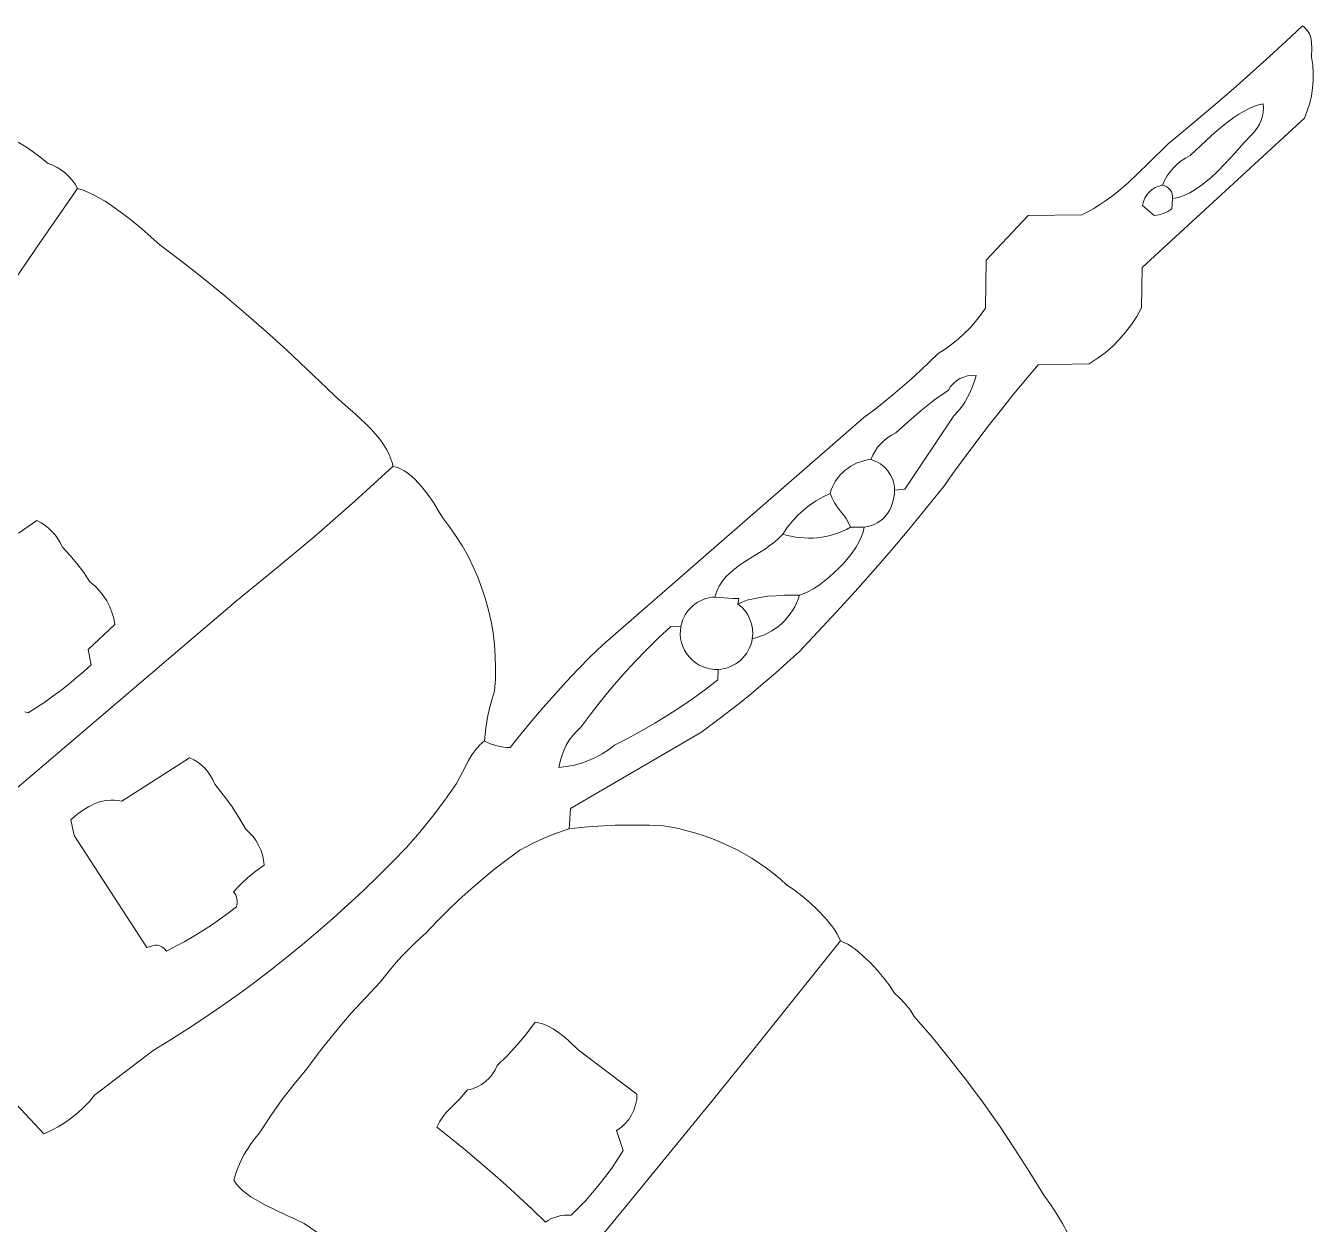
# Model space of a CAD drawing. Header units: inches. Extents: x 37.2 to 70.6, y 17.4 to 61.6.
# Drawn here: x 57.75 to 70.08, y 40.1 to 51.58 of the extents above; entities that cross this region are included whole.
import ezdxf

# ---------------------------------------------------------------- set-up
doc = ezdxf.new("R2010")
doc.units = ezdxf.units.IN
doc.header["$MEASUREMENT"] = 0
doc.layers.add('10_CLOSED_AREAS', color=7, linetype='CONTINUOUS', lineweight=18)

msp = doc.modelspace()

# ---------------------------------------------------------------- linework, layer by layer
at = {"layer": '10_CLOSED_AREAS'}
for points in [[(60.584, 39.989), (60.413, 40.105), (60.333, 40.145), (60.241, 40.187), (60.142, 40.233), (60.042, 40.282), (59.946, 40.335), (59.901, 40.363), (59.86, 40.393), (59.822, 40.423), (59.789, 40.455), (59.761, 40.488), (59.738, 40.523), (59.758, 40.585), (59.78, 40.646), (59.806, 40.705), (59.836, 40.763), (59.869, 40.819), (59.905, 40.873), (59.944, 40.925), (59.986, 40.974), (60.09, 41.134), (60.2, 41.29), (60.316, 41.442), (60.437, 41.589), (60.518, 41.698), (60.602, 41.806), (60.687, 41.912), (60.774, 42.017), (60.863, 42.12), (60.954, 42.221), (61.047, 42.321), (61.141, 42.419), (61.191, 42.483), (61.242, 42.545), (61.294, 42.606), (61.349, 42.666), (61.404, 42.724), (61.462, 42.781), (61.52, 42.836), (61.581, 42.89), (61.683, 42.999), (61.789, 43.106), (61.897, 43.209), (62.008, 43.31), (62.122, 43.408), (62.238, 43.503), (62.357, 43.594), (62.478, 43.683), (62.592, 43.743), (62.709, 43.797), (62.829, 43.845), (62.951, 43.886), (62.964, 44.081), (64.21, 44.81), (64.333, 44.9), (64.455, 44.992), (64.575, 45.086), (64.693, 45.182), (64.81, 45.28), (64.926, 45.379), (65.039, 45.481), (65.152, 45.584), (65.333, 45.774), (65.512, 45.965), (65.689, 46.16), (65.863, 46.356), (66.035, 46.555), (66.204, 46.756), (66.371, 46.959), (66.535, 47.164), (66.642, 47.315), (66.752, 47.464), (66.863, 47.613), (66.975, 47.76), (67.09, 47.905), (67.206, 48.05), (67.324, 48.193), (67.443, 48.334), (67.93, 48.342), (68.009, 48.392), (68.083, 48.448), (68.153, 48.509), (68.219, 48.575), (68.28, 48.645), (68.336, 48.719), (68.387, 48.797), (68.432, 48.879), (68.438, 49.264), (69.993, 50.697), (70.02, 50.767), (70.043, 50.838), (70.059, 50.91), (70.071, 50.983), (70.077, 51.057), (70.077, 51.131), (70.072, 51.205), (70.061, 51.279), (70.062, 51.371), (70.061, 51.412), (70.056, 51.451), (70.047, 51.487), (70.04, 51.504), (70.031, 51.52), (70.02, 51.536), (70.007, 51.552), (69.991, 51.567), (69.973, 51.581), (69.817, 51.434), (69.66, 51.289), (69.501, 51.145), (69.341, 51.003), (69.18, 50.863), (69.017, 50.724), (68.853, 50.586), (68.687, 50.45), (68.5, 50.263), (68.401, 50.168), (68.3, 50.074), (68.195, 49.985), (68.141, 49.943), (68.087, 49.903), (68.031, 49.865), (67.975, 49.83), (67.918, 49.798), (67.861, 49.769), (67.347, 49.763), (66.944, 49.334), (66.937, 48.874), (66.891, 48.809), (66.842, 48.747), (66.79, 48.688), (66.735, 48.632), (66.677, 48.58), (66.615, 48.53), (66.551, 48.484), (66.484, 48.442), (66.401, 48.36), (66.315, 48.279), (66.229, 48.199), (66.14, 48.122), (66.051, 48.046), (65.96, 47.971), (65.867, 47.899), (65.773, 47.828), (63.272, 45.651), (63.153, 45.535), (63.037, 45.416), (62.923, 45.296), (62.812, 45.174), (62.702, 45.049), (62.594, 44.923), (62.489, 44.795), (62.386, 44.666), (62.354, 44.667), (62.321, 44.67), (62.29, 44.676), (62.258, 44.683), (62.228, 44.692), (62.197, 44.703), (62.168, 44.716), (62.139, 44.73), (62.116, 44.712), (62.094, 44.691), (62.055, 44.646), (62.019, 44.595), (61.987, 44.542), (61.929, 44.43), (61.9, 44.375), (61.87, 44.322), (61.76, 44.162), (61.643, 44.006), (61.52, 43.855), (61.392, 43.708), (61.256, 43.568), (61.118, 43.43), (60.978, 43.295), (60.835, 43.162), (60.691, 43.031), (60.544, 42.903), (60.395, 42.778), (60.244, 42.655), (60.091, 42.534), (59.936, 42.416), (59.779, 42.301), (59.62, 42.188), (59.459, 42.078), (59.297, 41.97), (59.132, 41.866), (58.966, 41.764), (58.405, 41.335), (58.355, 41.276), (58.301, 41.221), (58.245, 41.168), (58.185, 41.12), (58.122, 41.075), (58.056, 41.034), (57.988, 40.997), (57.918, 40.965), (57.567, 41.342)], [(57.511, 48.96), (57.875, 49.493), (58.243, 50.023), (58.219, 50.064), (58.191, 50.103), (58.16, 50.138), (58.125, 50.17), (58.088, 50.199), (58.048, 50.224), (58.005, 50.245), (57.96, 50.261), (57.869, 50.336), (57.773, 50.404), (57.673, 50.467)], [(57.009, 43.724), (59.764, 46.072), (59.957, 46.227), (60.148, 46.384), (60.337, 46.542), (60.526, 46.702), (60.712, 46.864), (60.897, 47.028), (61.08, 47.193), (61.262, 47.36), (61.257, 47.387), (61.25, 47.413), (61.231, 47.465), (61.205, 47.517), (61.173, 47.568), (61.136, 47.619), (61.095, 47.669), (61.051, 47.718), (61.004, 47.766), (60.905, 47.859), (60.805, 47.947), (60.711, 48.03), (60.628, 48.108), (60.439, 48.291), (60.247, 48.472), (60.052, 48.649), (59.853, 48.822), (59.652, 48.993), (59.448, 49.159), (59.241, 49.322), (59.031, 49.482), (58.948, 49.557), (58.857, 49.636), (58.761, 49.716), (58.66, 49.793), (58.557, 49.865), (58.505, 49.899), (58.452, 49.93), (58.4, 49.958), (58.347, 49.983), (58.295, 50.005), (58.243, 50.023), (57.875, 49.493), (57.511, 48.96)], [(57.567, 41.342), (57.918, 40.965), (57.988, 40.997), (58.056, 41.034), (58.122, 41.075), (58.185, 41.12), (58.245, 41.168), (58.301, 41.221), (58.355, 41.276), (58.405, 41.335), (58.966, 41.764), (59.132, 41.866), (59.297, 41.97), (59.459, 42.078), (59.62, 42.188), (59.779, 42.301), (59.936, 42.416), (60.091, 42.534), (60.244, 42.655), (60.395, 42.778), (60.544, 42.903), (60.691, 43.031), (60.835, 43.162), (60.978, 43.295), (61.118, 43.43), (61.256, 43.568), (61.392, 43.708), (61.52, 43.855), (61.643, 44.006), (61.76, 44.162), (61.87, 44.322), (61.9, 44.375), (61.929, 44.43), (61.987, 44.542), (62.019, 44.595), (62.055, 44.646), (62.094, 44.691), (62.116, 44.712), (62.139, 44.73), (62.152, 44.852), (62.173, 44.972), (62.201, 45.09), (62.235, 45.207), (62.244, 45.32), (62.246, 45.431), (62.243, 45.543), (62.235, 45.654), (62.222, 45.764), (62.203, 45.873), (62.179, 45.981), (62.15, 46.088), (62.115, 46.193), (62.076, 46.297), (62.032, 46.398), (61.982, 46.498), (61.928, 46.595), (61.869, 46.689), (61.805, 46.781), (61.737, 46.871), (61.697, 46.938), (61.65, 47.013), (61.596, 47.09), (61.537, 47.166), (61.505, 47.202), (61.473, 47.236), (61.439, 47.267), (61.405, 47.294), (61.37, 47.318), (61.334, 47.337), (61.298, 47.352), (61.262, 47.36), (61.08, 47.193), (60.897, 47.028), (60.712, 46.864), (60.526, 46.702), (60.337, 46.542), (60.148, 46.384), (59.957, 46.227), (59.764, 46.072), (57.009, 43.724)], [(57.676, 46.721), (57.853, 46.841), (57.893, 46.82), (57.93, 46.795), (57.965, 46.767), (57.997, 46.737), (58.026, 46.703), (58.053, 46.667), (58.075, 46.629), (58.095, 46.588), (58.168, 46.51), (58.236, 46.429), (58.301, 46.343), (58.36, 46.255), (58.407, 46.215), (58.449, 46.172), (58.488, 46.124), (58.521, 46.073), (58.549, 46.02), (58.571, 45.963), (58.589, 45.905), (58.6, 45.844), (58.343, 45.607), (58.373, 45.46), (58.302, 45.396), (58.23, 45.333), (58.157, 45.273), (58.082, 45.214), (58.006, 45.157), (57.928, 45.102), (57.849, 45.049), (57.769, 44.998), (57.736, 45.008)], [(63.075, 39.762), (63.491, 40.267), (63.906, 40.774), (64.319, 41.282), (64.731, 41.792), (65.14, 42.303), (65.548, 42.815), (65.533, 42.85), (65.514, 42.886), (65.491, 42.923), (65.464, 42.96), (65.434, 42.998), (65.401, 43.036), (65.33, 43.111), (65.255, 43.182), (65.178, 43.247), (65.104, 43.303), (65.036, 43.348), (64.973, 43.404), (64.907, 43.459), (64.84, 43.51), (64.771, 43.559), (64.7, 43.605), (64.627, 43.648), (64.553, 43.688), (64.478, 43.726), (64.401, 43.761), (64.323, 43.792), (64.243, 43.821), (64.163, 43.847), (64.081, 43.869), (63.999, 43.889), (63.915, 43.905), (63.831, 43.918), (63.721, 43.922), (63.611, 43.924), (63.5, 43.924), (63.39, 43.921), (63.28, 43.916), (63.17, 43.909), (63.06, 43.899), (62.951, 43.886), (62.829, 43.845), (62.709, 43.797), (62.592, 43.743), (62.478, 43.683), (62.357, 43.594), (62.238, 43.503), (62.122, 43.408), (62.008, 43.31), (61.897, 43.209), (61.789, 43.106), (61.683, 42.999), (61.581, 42.89), (61.52, 42.836), (61.462, 42.781), (61.404, 42.724), (61.349, 42.666), (61.294, 42.606), (61.242, 42.545), (61.191, 42.483), (61.141, 42.419), (61.047, 42.321), (60.954, 42.221), (60.863, 42.12), (60.774, 42.017), (60.687, 41.912), (60.602, 41.806), (60.518, 41.698), (60.437, 41.589), (60.316, 41.442), (60.2, 41.29), (60.09, 41.134), (59.986, 40.974), (59.944, 40.925), (59.905, 40.873), (59.869, 40.819), (59.836, 40.763), (59.806, 40.705), (59.78, 40.646), (59.758, 40.585), (59.738, 40.523), (59.761, 40.488), (59.789, 40.455), (59.822, 40.423), (59.86, 40.393), (59.901, 40.363), (59.946, 40.335), (60.042, 40.282), (60.142, 40.233), (60.241, 40.187), (60.333, 40.145), (60.413, 40.105), (60.584, 39.989)], [(67.724, 40.017), (67.674, 40.108), (67.62, 40.197), (67.563, 40.284), (67.502, 40.369), (67.363, 40.596), (67.22, 40.82), (67.071, 41.041), (66.918, 41.258), (66.76, 41.472), (66.597, 41.682), (66.429, 41.889), (66.256, 42.091), (66.215, 42.153), (66.169, 42.211), (66.119, 42.266), (66.064, 42.315), (66.021, 42.382), (65.967, 42.455), (65.905, 42.53), (65.836, 42.603), (65.764, 42.672), (65.727, 42.704), (65.69, 42.733), (65.654, 42.759), (65.618, 42.782), (65.582, 42.8), (65.548, 42.815), (65.14, 42.303), (64.731, 41.792), (64.319, 41.282), (63.906, 40.774), (63.491, 40.267), (63.075, 39.762)]]:
    msp.add_lwpolyline(points, dxfattribs=at)
for points in [[(68.73, 49.925), (68.723, 49.828), (68.684, 49.802), (68.642, 49.782), (68.598, 49.769), (68.552, 49.763), (68.44, 49.86), (68.45, 49.896), (68.464, 49.93), (68.483, 49.96), (68.506, 49.988), (68.533, 50.011), (68.563, 50.031), (68.597, 50.045), (68.632, 50.055), (68.653, 50.1), (68.678, 50.143), (68.707, 50.183), (68.739, 50.221), (68.774, 50.255), (68.812, 50.286), (68.853, 50.313), (68.897, 50.337), (69.048, 50.48), (69.133, 50.557), (69.223, 50.632), (69.269, 50.668), (69.316, 50.702), (69.363, 50.733), (69.41, 50.761), (69.457, 50.786), (69.504, 50.807), (69.551, 50.823), (69.597, 50.834), (69.599, 50.794), (69.597, 50.754), (69.59, 50.714), (69.579, 50.676), (69.563, 50.639), (69.543, 50.605), (69.519, 50.572), (69.491, 50.543), (69.412, 50.458), (69.329, 50.364), (69.24, 50.267), (69.147, 50.172), (69.099, 50.127), (69.049, 50.085), (68.998, 50.046), (68.947, 50.011), (68.894, 49.981), (68.84, 49.956), (68.786, 49.937)], [(68.632, 50.055), (68.655, 50.049), (68.675, 50.039), (68.692, 50.026), (68.707, 50.01), (68.719, 49.991), (68.726, 49.97), (68.73, 49.948), (68.73, 49.925), (68.786, 49.937), (68.84, 49.956), (68.894, 49.981), (68.947, 50.011), (68.998, 50.046), (69.049, 50.085), (69.099, 50.127), (69.147, 50.172), (69.24, 50.267), (69.329, 50.364), (69.412, 50.458), (69.491, 50.543), (69.519, 50.572), (69.543, 50.605), (69.563, 50.639), (69.579, 50.676), (69.59, 50.714), (69.597, 50.754), (69.599, 50.794), (69.597, 50.834), (69.551, 50.823), (69.504, 50.807), (69.457, 50.786), (69.41, 50.761), (69.363, 50.733), (69.316, 50.702), (69.269, 50.668), (69.223, 50.632), (69.133, 50.557), (69.048, 50.48), (68.897, 50.337), (68.853, 50.313), (68.812, 50.286), (68.774, 50.255), (68.739, 50.221), (68.707, 50.183), (68.678, 50.143), (68.653, 50.1)], [(68.73, 49.925), (68.73, 49.948), (68.726, 49.97), (68.719, 49.991), (68.707, 50.01), (68.692, 50.026), (68.675, 50.039), (68.655, 50.049), (68.632, 50.055), (68.597, 50.045), (68.563, 50.031), (68.533, 50.011), (68.506, 49.988), (68.483, 49.96), (68.464, 49.93), (68.45, 49.896), (68.44, 49.86), (68.552, 49.763), (68.598, 49.769), (68.642, 49.782), (68.684, 49.802), (68.723, 49.828)], [(64.379, 45.415), (64.375, 45.315), (64.258, 45.226), (64.14, 45.14), (64.019, 45.057), (63.896, 44.977), (63.771, 44.901), (63.644, 44.827), (63.516, 44.756), (63.386, 44.689), (63.327, 44.645), (63.266, 44.605), (63.202, 44.571), (63.136, 44.541), (63.068, 44.517), (62.997, 44.497), (62.926, 44.484), (62.853, 44.475), (62.863, 44.531), (62.879, 44.586), (62.899, 44.638), (62.923, 44.689), (62.952, 44.737), (62.986, 44.782), (63.023, 44.824), (63.064, 44.863), (63.161, 44.993), (63.26, 45.121), (63.363, 45.246), (63.469, 45.367), (63.579, 45.487), (63.691, 45.603), (63.806, 45.716), (63.925, 45.827), (64.021, 45.828), (64.028, 45.857), (64.037, 45.885), (64.049, 45.912), (64.062, 45.938), (64.078, 45.962), (64.096, 45.984), (64.115, 46.005), (64.136, 46.025), (64.158, 46.043), (64.182, 46.058), (64.207, 46.072), (64.233, 46.084), (64.26, 46.093), (64.289, 46.101), (64.318, 46.106), (64.347, 46.108), (64.355, 46.136), (64.364, 46.163), (64.375, 46.188), (64.387, 46.213), (64.417, 46.258), (64.452, 46.301), (64.492, 46.34), (64.536, 46.377), (64.582, 46.412), (64.631, 46.445), (64.731, 46.508), (64.83, 46.571), (64.876, 46.604), (64.92, 46.637), (64.96, 46.673), (64.996, 46.711), (65.039, 46.774), (65.087, 46.833), (65.138, 46.889), (65.194, 46.94), (65.253, 46.987), (65.316, 47.03), (65.382, 47.068), (65.451, 47.101), (65.461, 47.134), (65.474, 47.165), (65.489, 47.196), (65.506, 47.224), (65.526, 47.252), (65.547, 47.278), (65.57, 47.302), (65.595, 47.324), (65.621, 47.344), (65.649, 47.362), (65.678, 47.379), (65.708, 47.393), (65.74, 47.404), (65.772, 47.414), (65.806, 47.421), (65.84, 47.425), (65.858, 47.467), (65.88, 47.506), (65.905, 47.543), (65.934, 47.577), (65.966, 47.608), (66.001, 47.636), (66.039, 47.66), (66.08, 47.681), (66.199, 47.791), (66.323, 47.896), (66.451, 47.996), (66.583, 48.09), (66.604, 48.124), (66.63, 48.154), (66.66, 48.18), (66.693, 48.201), (66.729, 48.216), (66.767, 48.227), (66.806, 48.232), (66.847, 48.231), (66.832, 48.176), (66.814, 48.124), (66.792, 48.072), (66.767, 48.022), (66.739, 47.974), (66.707, 47.928), (66.672, 47.885), (66.635, 47.843), (66.165, 47.14), (66.067, 47.133), (66.065, 47.098), (66.061, 47.065), (66.054, 47.033), (66.045, 47.002), (66.035, 46.973), (66.022, 46.945), (66.007, 46.919), (65.989, 46.895), (65.97, 46.873), (65.949, 46.852), (65.925, 46.834), (65.9, 46.818), (65.872, 46.804), (65.842, 46.792), (65.81, 46.783), (65.775, 46.776), (65.765, 46.73), (65.747, 46.682), (65.724, 46.633), (65.695, 46.583), (65.661, 46.533), (65.623, 46.483), (65.581, 46.434), (65.537, 46.387), (65.49, 46.342), (65.442, 46.299), (65.393, 46.259), (65.344, 46.223), (65.295, 46.191), (65.248, 46.164), (65.202, 46.143), (65.158, 46.127), (65.145, 46.088), (65.129, 46.05), (65.111, 46.014), (65.091, 45.979), (65.068, 45.946), (65.043, 45.914), (65.017, 45.884), (64.988, 45.856), (64.958, 45.83), (64.926, 45.806), (64.892, 45.784), (64.857, 45.764), (64.821, 45.747), (64.783, 45.732), (64.744, 45.719), (64.704, 45.709), (64.699, 45.679), (64.69, 45.65), (64.679, 45.622), (64.666, 45.596), (64.651, 45.571), (64.634, 45.547), (64.615, 45.525), (64.594, 45.504), (64.572, 45.486), (64.548, 45.469), (64.522, 45.454), (64.496, 45.442), (64.468, 45.431), (64.439, 45.423), (64.409, 45.418)], [(65.84, 47.425), (65.864, 47.417), (65.888, 47.408), (65.91, 47.396), (65.931, 47.383), (65.951, 47.369), (65.969, 47.353), (66.002, 47.317), (66.029, 47.276), (66.04, 47.254), (66.049, 47.231), (66.057, 47.208), (66.062, 47.183), (66.066, 47.158), (66.067, 47.133), (66.165, 47.14), (66.635, 47.843), (66.672, 47.885), (66.707, 47.928), (66.739, 47.974), (66.767, 48.022), (66.792, 48.072), (66.814, 48.124), (66.832, 48.176), (66.847, 48.231), (66.806, 48.232), (66.767, 48.227), (66.729, 48.216), (66.693, 48.201), (66.66, 48.18), (66.63, 48.154), (66.604, 48.124), (66.583, 48.09), (66.451, 47.996), (66.323, 47.896), (66.199, 47.791), (66.08, 47.681), (66.039, 47.66), (66.001, 47.636), (65.966, 47.608), (65.934, 47.577), (65.905, 47.543), (65.88, 47.506), (65.858, 47.467)], [(66.067, 47.133), (66.066, 47.158), (66.062, 47.183), (66.057, 47.208), (66.049, 47.231), (66.04, 47.254), (66.029, 47.276), (66.002, 47.317), (65.969, 47.353), (65.951, 47.369), (65.931, 47.383), (65.91, 47.396), (65.888, 47.408), (65.864, 47.417), (65.84, 47.425), (65.806, 47.421), (65.772, 47.414), (65.74, 47.404), (65.708, 47.393), (65.678, 47.379), (65.649, 47.362), (65.621, 47.344), (65.595, 47.324), (65.57, 47.302), (65.547, 47.278), (65.526, 47.252), (65.506, 47.224), (65.489, 47.196), (65.474, 47.165), (65.461, 47.134), (65.451, 47.101), (65.469, 47.054), (65.492, 47.012), (65.518, 46.972), (65.546, 46.935), (65.575, 46.898), (65.602, 46.86), (65.626, 46.82), (65.645, 46.776), (65.775, 46.776), (65.81, 46.783), (65.842, 46.792), (65.872, 46.804), (65.9, 46.818), (65.925, 46.834), (65.949, 46.852), (65.97, 46.873), (65.989, 46.895), (66.007, 46.919), (66.022, 46.945), (66.035, 46.973), (66.045, 47.002), (66.054, 47.033), (66.061, 47.065), (66.065, 47.098)], [(65.645, 46.776), (65.626, 46.82), (65.602, 46.86), (65.575, 46.898), (65.546, 46.935), (65.518, 46.972), (65.492, 47.012), (65.469, 47.054), (65.451, 47.101), (65.382, 47.068), (65.316, 47.03), (65.253, 46.987), (65.194, 46.94), (65.138, 46.889), (65.087, 46.833), (65.039, 46.774), (64.996, 46.711), (65.037, 46.699), (65.078, 46.69), (65.119, 46.682), (65.161, 46.677), (65.202, 46.674), (65.244, 46.672), (65.286, 46.673), (65.327, 46.676), (65.369, 46.682), (65.41, 46.689), (65.45, 46.698), (65.491, 46.71), (65.53, 46.723), (65.569, 46.739), (65.608, 46.756)], [(64.996, 46.711), (64.96, 46.673), (64.92, 46.637), (64.876, 46.604), (64.83, 46.571), (64.731, 46.508), (64.631, 46.445), (64.582, 46.412), (64.536, 46.377), (64.492, 46.34), (64.452, 46.301), (64.417, 46.258), (64.387, 46.213), (64.375, 46.188), (64.364, 46.163), (64.355, 46.136), (64.347, 46.108), (64.522, 46.094), (64.574, 46.093), (64.567, 46.041), (64.598, 46.056), (64.63, 46.068), (64.664, 46.08), (64.7, 46.089), (64.775, 46.104), (64.854, 46.115), (64.934, 46.121), (65.012, 46.125), (65.158, 46.127), (65.202, 46.143), (65.248, 46.164), (65.295, 46.191), (65.344, 46.223), (65.393, 46.259), (65.442, 46.299), (65.49, 46.342), (65.537, 46.387), (65.581, 46.434), (65.623, 46.483), (65.661, 46.533), (65.695, 46.583), (65.724, 46.633), (65.747, 46.682), (65.765, 46.73), (65.775, 46.776), (65.645, 46.776), (65.608, 46.756), (65.569, 46.739), (65.53, 46.723), (65.491, 46.71), (65.45, 46.698), (65.41, 46.689), (65.369, 46.682), (65.327, 46.676), (65.286, 46.673), (65.244, 46.672), (65.202, 46.674), (65.161, 46.677), (65.119, 46.682), (65.078, 46.69), (65.037, 46.699)], [(64.704, 45.709), (64.744, 45.719), (64.783, 45.732), (64.821, 45.747), (64.857, 45.764), (64.892, 45.784), (64.926, 45.806), (64.958, 45.83), (64.988, 45.856), (65.017, 45.884), (65.043, 45.914), (65.068, 45.946), (65.091, 45.979), (65.111, 46.014), (65.129, 46.05), (65.145, 46.088), (65.158, 46.127), (65.012, 46.125), (64.934, 46.121), (64.854, 46.115), (64.775, 46.104), (64.7, 46.089), (64.664, 46.08), (64.63, 46.068), (64.598, 46.056), (64.567, 46.041), (64.604, 46.01), (64.635, 45.975), (64.661, 45.936), (64.682, 45.894), (64.697, 45.85), (64.706, 45.804), (64.708, 45.757)], [(64.099, 45.534), (64.127, 45.506), (64.158, 45.481), (64.19, 45.46), (64.225, 45.442), (64.262, 45.429), (64.3, 45.42), (64.339, 45.415), (64.379, 45.415), (64.409, 45.418), (64.439, 45.423), (64.468, 45.431), (64.496, 45.442), (64.522, 45.454), (64.548, 45.469), (64.572, 45.486), (64.594, 45.504), (64.615, 45.525), (64.634, 45.547), (64.651, 45.571), (64.666, 45.596), (64.679, 45.622), (64.69, 45.65), (64.699, 45.679), (64.704, 45.709), (64.708, 45.757), (64.706, 45.804), (64.697, 45.85), (64.682, 45.894), (64.661, 45.936), (64.635, 45.975), (64.604, 46.01), (64.567, 46.041), (64.574, 46.093), (64.522, 46.094), (64.347, 46.108), (64.318, 46.106), (64.289, 46.101), (64.26, 46.093), (64.233, 46.084), (64.207, 46.072), (64.182, 46.058), (64.158, 46.043), (64.136, 46.025), (64.115, 46.005), (64.096, 45.984), (64.078, 45.962), (64.062, 45.938), (64.049, 45.912), (64.037, 45.885), (64.028, 45.857), (64.021, 45.828), (64.016, 45.789), (64.015, 45.749), (64.018, 45.71), (64.026, 45.672), (64.038, 45.635), (64.055, 45.6), (64.075, 45.566)], [(64.375, 45.315), (64.379, 45.415), (64.339, 45.415), (64.3, 45.42), (64.262, 45.429), (64.225, 45.442), (64.19, 45.46), (64.158, 45.481), (64.127, 45.506), (64.099, 45.534), (64.075, 45.566), (64.055, 45.6), (64.038, 45.635), (64.026, 45.672), (64.018, 45.71), (64.015, 45.749), (64.016, 45.789), (64.021, 45.828), (63.925, 45.827), (63.806, 45.716), (63.691, 45.603), (63.579, 45.487), (63.469, 45.367), (63.363, 45.246), (63.26, 45.121), (63.161, 44.993), (63.064, 44.863), (63.023, 44.824), (62.986, 44.782), (62.952, 44.737), (62.923, 44.689), (62.899, 44.638), (62.879, 44.586), (62.863, 44.531), (62.853, 44.475), (62.926, 44.484), (62.997, 44.497), (63.068, 44.517), (63.136, 44.541), (63.202, 44.571), (63.266, 44.605), (63.327, 44.645), (63.386, 44.689), (63.516, 44.756), (63.644, 44.827), (63.771, 44.901), (63.896, 44.977), (64.019, 45.057), (64.14, 45.14), (64.258, 45.226)], [(58.665, 44.151), (59.314, 44.568), (59.355, 44.548), (59.393, 44.525), (59.429, 44.497), (59.461, 44.467), (59.49, 44.433), (59.516, 44.396), (59.538, 44.357), (59.556, 44.315), (59.638, 44.213), (59.715, 44.107), (59.787, 43.997), (59.853, 43.884), (59.89, 43.85), (59.923, 43.813), (59.952, 43.773), (59.976, 43.73), (59.996, 43.685), (60.012, 43.638), (60.023, 43.589), (60.028, 43.539), (59.95, 43.483), (59.874, 43.421), (59.803, 43.355), (59.736, 43.285), (59.748, 43.269), (59.757, 43.252), (59.764, 43.234), (59.769, 43.216), (59.772, 43.197), (59.772, 43.178), (59.769, 43.159), (59.765, 43.14), (59.686, 43.079), (59.605, 43.021), (59.524, 42.965), (59.44, 42.911), (59.356, 42.859), (59.27, 42.809), (59.182, 42.762), (59.094, 42.717), (59.071, 42.74), (59.049, 42.757), (59.029, 42.767), (59.008, 42.772), (58.987, 42.772), (58.963, 42.768), (58.905, 42.75), (58.21, 43.824), (58.178, 43.974), (58.233, 44.02), (58.289, 44.062), (58.346, 44.098), (58.404, 44.128), (58.434, 44.139), (58.464, 44.149), (58.496, 44.156), (58.527, 44.16), (58.56, 44.162), (58.594, 44.162), (58.629, 44.158)], [(62.262, 41.621), (62.361, 41.717), (62.454, 41.819), (62.543, 41.925), (62.626, 42.036), (62.656, 42.03), (62.685, 42.022), (62.714, 42.012), (62.742, 42), (62.796, 41.971), (62.849, 41.937), (62.899, 41.899), (62.947, 41.857), (63.037, 41.771), (63.6, 41.347), (63.597, 41.294), (63.587, 41.243), (63.571, 41.193), (63.549, 41.146), (63.521, 41.103), (63.487, 41.063), (63.449, 41.027), (63.405, 40.997), (63.467, 40.805), (63.414, 40.721), (63.358, 40.638), (63.299, 40.558), (63.238, 40.479), (63.175, 40.402), (63.109, 40.328), (63.041, 40.255), (62.97, 40.185), (62.937, 40.187), (62.905, 40.186), (62.872, 40.182), (62.841, 40.175), (62.81, 40.165), (62.78, 40.153), (62.751, 40.138), (62.723, 40.12), (62.599, 40.24), (62.473, 40.358), (62.346, 40.475), (62.217, 40.59), (62.086, 40.702), (61.954, 40.813), (61.82, 40.922), (61.684, 41.029), (61.695, 41.055), (61.708, 41.08), (61.739, 41.128), (61.776, 41.173), (61.816, 41.215), (61.9, 41.299), (61.94, 41.342), (61.977, 41.386), (62.024, 41.398), (62.068, 41.416), (62.11, 41.439), (62.149, 41.467), (62.184, 41.5), (62.215, 41.536), (62.241, 41.577)]]:
    msp.add_lwpolyline(points, close=True, dxfattribs=at)

doc.saveas('drawing.dxf')
